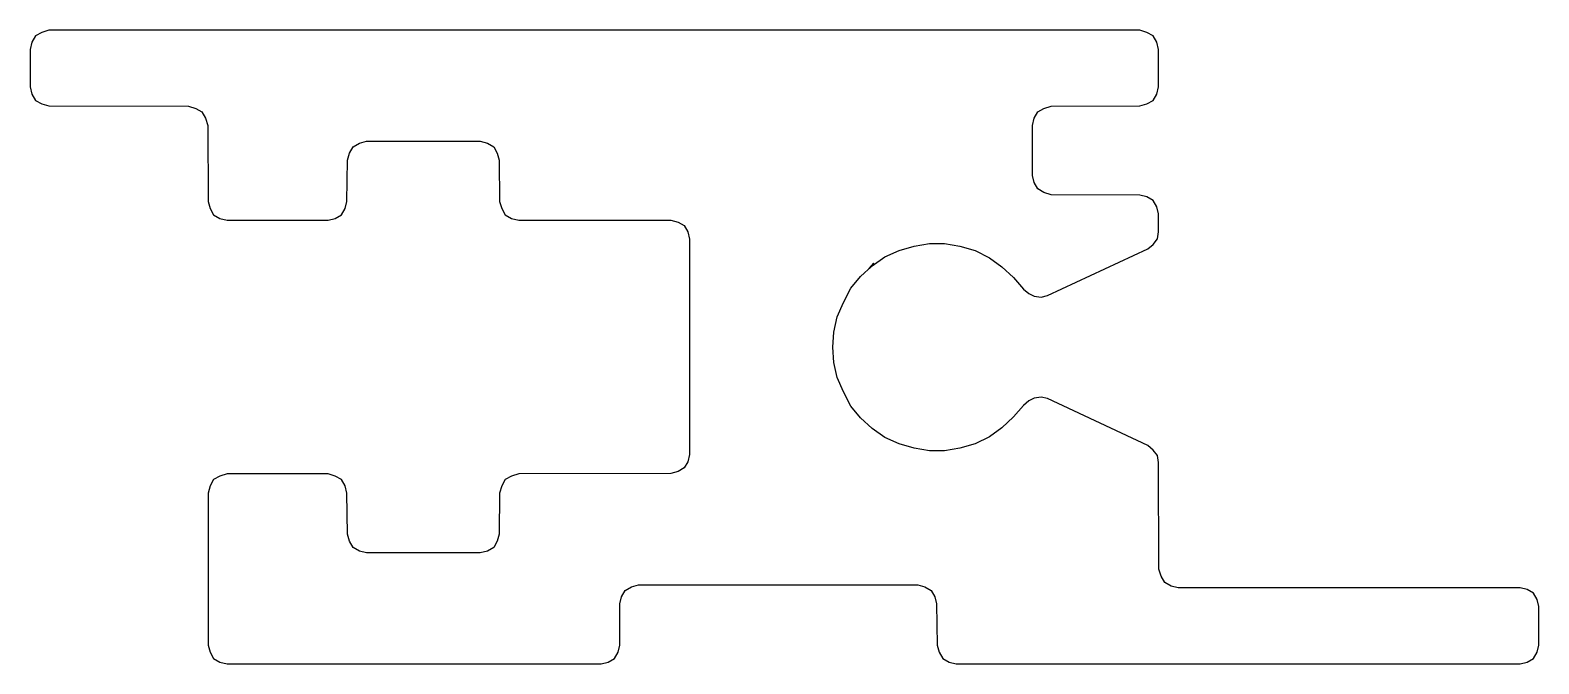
# Model space of a CAD drawing. Extents: x 0.1 to 23.7, y 0.1 to 10.
import ezdxf

# ---------------------------------------------------------------- set-up
doc = ezdxf.new("R2010")
doc.units = 0
doc.layers.add('Layer_1', color=7, linetype='CONTINUOUS')

msp = doc.modelspace()

# ---------------------------------------------------------------- linework, layer by layer
at = {"layer": 'Layer_1', "color": 3}
for points in [[(15.488665, 3.95146), (15.306537, 3.783187), (15.110167, 3.642934), (14.885854, 3.530932), (14.647532, 3.460806), (14.40921, 3.418699), (14.170887, 3.418699), (13.932643, 3.460806), (13.694398, 3.530932), (13.46993, 3.629079), (13.273793, 3.7691), (13.091587, 3.937373), (12.937401, 4.119578), (12.825168, 4.343891), (12.727099, 4.568203), (12.670904, 4.806603), (12.656972, 5.044848), (12.670904, 5.283248), (12.727099, 5.521493), (12.825168, 5.745728), (12.937401, 5.97004), (13.091587, 6.152323), (13.273793, 6.320519), (13.46993, 6.460695), (13.694398, 6.558918), (13.932643, 6.628968), (14.170887, 6.670997), (14.40921, 6.670997), (14.647532, 6.628968), (14.885854, 6.558918), (15.110167, 6.446685), (15.306537, 6.306586), (15.488665, 6.138313), (15.64294, 5.956108), (15.727011, 5.885981), (15.81107, 5.843874), (15.923226, 5.829942), (16.02145, 5.857977), (17.59149, 6.586892), (17.675557, 6.657018), (17.745761, 6.741155), (17.759764, 6.853249), (17.759757, 7.13362), (17.731737, 7.245781), (17.675543, 7.343927), (17.577474, 7.399966), (17.465329, 7.428052), (16.077537, 7.435061), (15.965403, 7.470101), (15.867257, 7.52614), (15.811063, 7.624286), (15.783198, 7.736443), (15.783186, 8.521451), (15.811118, 8.633599), (15.867234, 8.731823), (15.965381, 8.787863), (16.077537, 8.822891), (17.465352, 8.829899), (17.577419, 8.857919), (17.675566, 8.914036), (17.731683, 9.012105), (17.759768, 9.124273), (17.759757, 9.713082), (17.731737, 9.825234), (17.675543, 9.923303), (17.577474, 9.97942), (17.465329, 10.014479), (0.376656, 10.014487), (0.264508, 9.979435), (0.166439, 9.923319), (0.110322, 9.82525), (0.082291, 9.713085), (0.082279, 9.124281), (0.110299, 9.012129), (0.166415, 8.91406), (0.264484, 8.857943), (0.376652, 8.829911), (2.563598, 8.822903), (2.675758, 8.787808), (2.773827, 8.731769), (2.829943, 8.633623), (2.864957, 8.521466), (2.87195, 7.329928), (2.89997, 7.217768), (2.956087, 7.119622), (3.054156, 7.063582), (3.166378, 7.035497), (4.750478, 7.035509), (4.862627, 7.063528), (4.960773, 7.119568), (5.016812, 7.217791), (5.044898, 7.329936), (5.051868, 7.974757), (5.086947, 8.086905), (5.142986, 8.185052), (5.241133, 8.241091), (5.353289, 8.276162), (7.133612, 8.276174), (7.245834, 8.241114), (7.343903, 8.184997), (7.40002, 8.086928), (7.428039, 7.974772), (7.435029, 7.329928), (7.470115, 7.217768), (7.526154, 7.119622), (7.624223, 7.063582), (7.736445, 7.035497), (10.119571, 7.035501), (10.231797, 7.007473), (10.329866, 6.951357), (10.385983, 6.853288), (10.414003, 6.741131), (10.414014, 3.362683), (10.385929, 3.250465), (10.32989, 3.152396), (10.231743, 3.096279), (10.119587, 3.068182), (7.736437, 3.061227), (7.624277, 3.026253), (7.526131, 2.970059), (7.470169, 2.87199), (7.435017, 2.759845), (7.428047, 2.114946), (7.399957, 2.002875), (7.343917, 1.904806), (7.245771, 1.848612), (7.133615, 1.820592), (5.353295, 1.820581), (5.241077, 1.848666), (5.143008, 1.904783), (5.086891, 2.002929), (5.051879, 2.114931), (5.044886, 2.759853), (5.016866, 2.871935), (4.96075, 2.970082), (4.862681, 3.026199), (4.750459, 3.061239), (3.166358, 3.061227), (3.05421, 3.026253), (2.956063, 2.970059), (2.900024, 2.87199), (2.871939, 2.759845), (2.87195, 0.376707), (2.89997, 0.264469), (2.956087, 0.166323), (3.054156, 0.110283), (3.166378, 0.082275), (9.026122, 0.082287), (9.138278, 0.110229), (9.236425, 0.166346), (9.292464, 0.264492), (9.320554, 0.376714), (9.320535, 1.021535), (9.34862, 1.133684), (9.404582, 1.23183), (9.502806, 1.287869), (9.614962, 1.322883), (13.988726, 1.322894), (14.100863, 1.287816), (14.199009, 1.231854), (14.255126, 1.13363), (14.283068, 1.021551), (14.2901, 0.376707), (14.325152, 0.264469), (14.381346, 0.166323), (14.479415, 0.110283), (14.59156, 0.082275), (23.423234, 0.082287), (23.535375, 0.110229), (23.633521, 0.166346), (23.689561, 0.264492), (23.717723, 0.376714), (23.717711, 0.97944), (23.689614, 1.0916), (23.633497, 1.189746), (23.535428, 1.245786), (23.423207, 1.273871), (18.068153, 1.273852), (17.956024, 1.302019), (17.857877, 1.357981), (17.801761, 1.456127), (17.766788, 1.568206), (17.759757, 3.236451), (17.745747, 3.348595), (17.675543, 3.432654), (17.59149, 3.502874), (16.021457, 4.238828), (15.923226, 4.2598), (15.81107, 4.245791), (15.727011, 4.203838), (15.64294, 4.133573)], [(15.138255, 6.439726)], [(13.301828, 6.362626), (13.224736, 6.278489)]]:
    msp.add_lwpolyline(points, close=True, dxfattribs=at)

doc.saveas('drawing.dxf')
